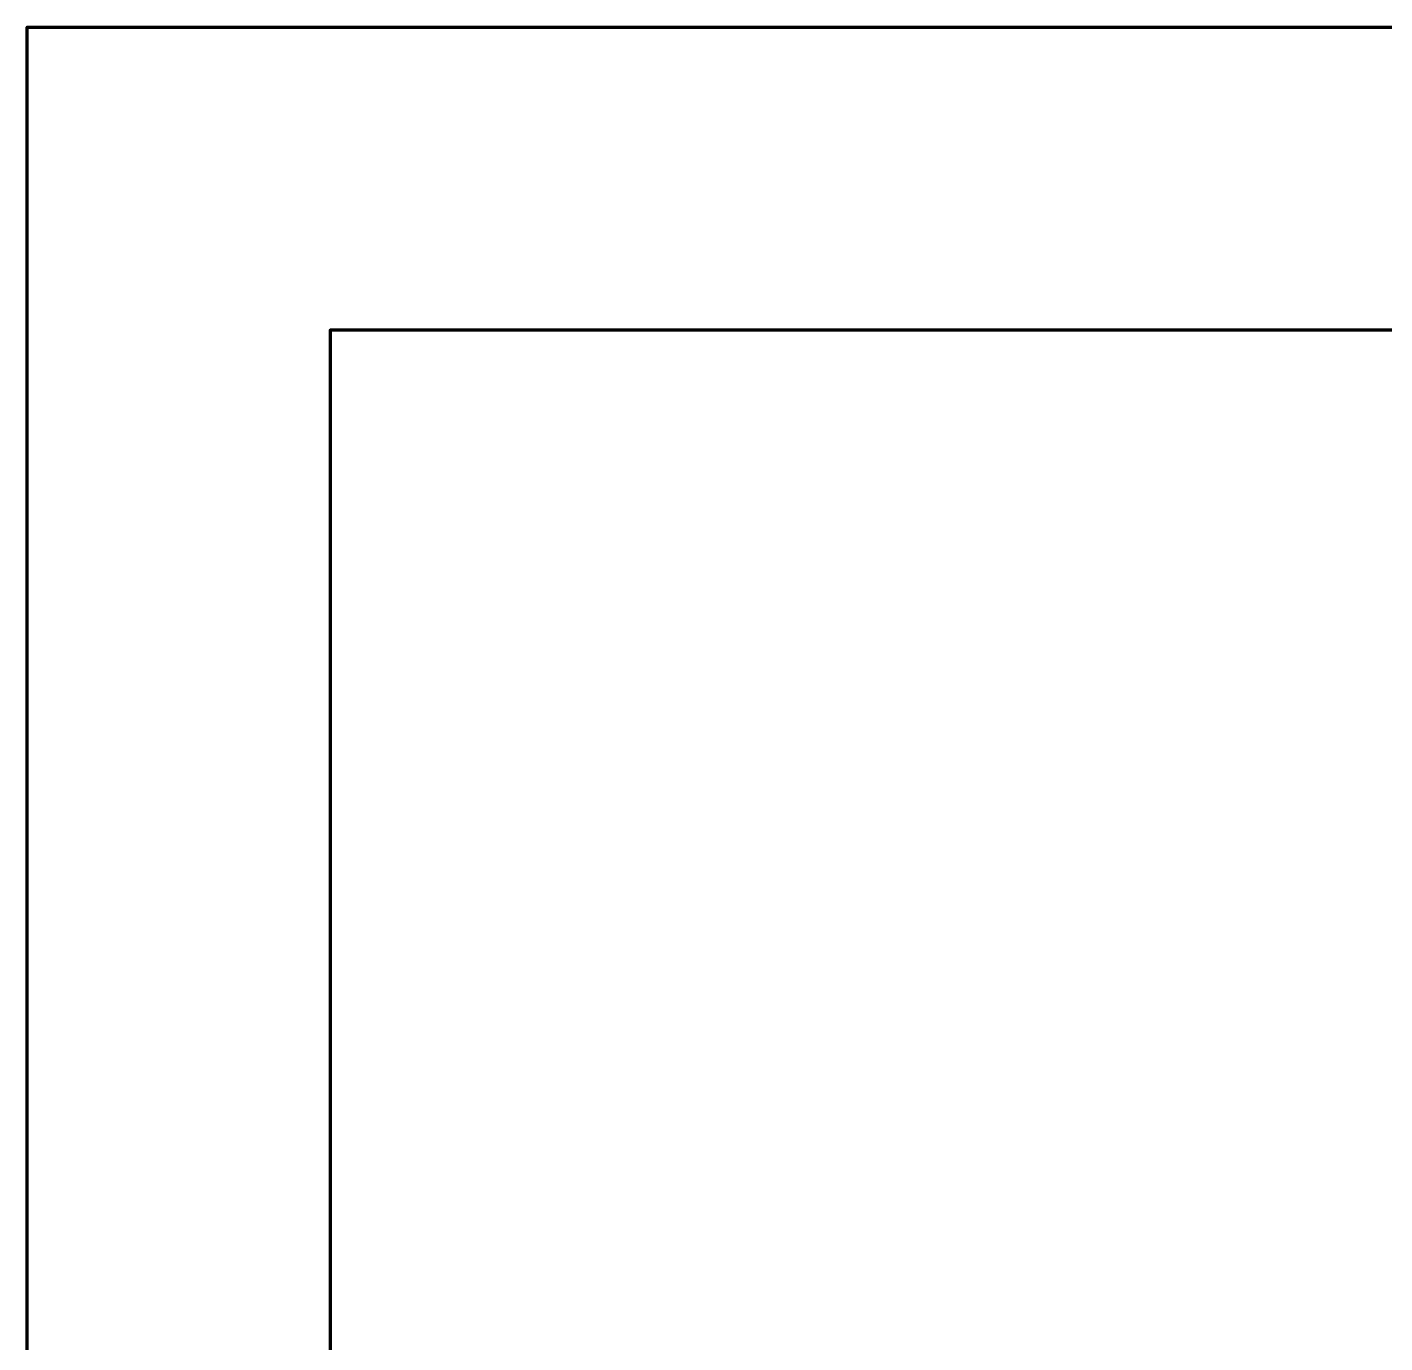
# Model space of a CAD drawing. Header units: metres. Extents: x -5.37 to 2.25, y -5.82 to 2.
# Drawn here: x -5.369 to -4.249, y 0.914 to 2 of the extents above; entities that cross this region are included whole.
import ezdxf

# ---------------------------------------------------------------- set-up
doc = ezdxf.new("R2010")
doc.units = ezdxf.units.M
doc.header["$LTSCALE"] = 10
doc.layers.get('0').update_dxf_attribs({"linetype": 'CONTINUOUS', "lineweight": 100})
doc.layers.add('kitchencabinets.us', color=4, linetype='CONTINUOUS', lineweight=100)
doc.layers.add('walls', color=8, linetype='CONTINUOUS', lineweight=100)

# ---------------------------------------------------------------- blocks, each defined once
blk = doc.blocks.new('F-1-3')
at = {"color": 0, "const_width": 0.01}
for points in [[(-416.4, 340), (-416.4, 340)], [(-416.4, 340), (-347, 340)], [(-416.4, 283.3), (-416.4, 340)], [(-416.4, 340), (-416.4, 340)], [(-416.4, 340), (-416.4, 340)], [(-347, 340), (-277.6, 340)], [(-277.6, 340), (-208.2, 340)], [(-208.2, 340), (-138.8, 340)], [(-138.8, 340), (-69.4, 340)], [(-69.4, 340), (0, 340)], [(0, 340), (69.4, 340)], [(69.4, 340), (138.8, 340)], [(138.8, 340), (208.2, 340)], [(208.2, 340), (277.6, 340)], [(277.6, 340), (347, 340)], [(347, 340), (416.4, 340)], [(416.4, 340), (416.4, 283.3)], [(-416.4, 312.8), (-416.4, 312.8)], [(-416.4, 312.8), (-347, 312.8)], [(-347, 312.8), (-277.6, 312.8)], [(-277.6, 312.8), (-208.2, 312.8)], [(-208.2, 312.8), (-138.8, 312.8)], [(-138.8, 312.8), (-69.4, 312.8)], [(-69.4, 312.8), (0, 312.8)], [(0, 312.8), (69.4, 312.8)], [(69.4, 312.8), (138.8, 312.8)], [(138.8, 312.8), (208.2, 312.8)], [(208.2, 312.8), (277.6, 312.8)], [(277.6, 312.8), (347, 312.8)], [(347, 312.8), (416.4, 312.8)], [(-416.4, 226.7), (-416.4, 283.3)], [(416.4, 283.3), (416.4, 226.7)], [(-416.4, 170), (-416.4, 226.7)], [(416.4, 226.7), (416.4, 170)], [(-416.4, 113.3), (-416.4, 170)], [(416.4, 170), (416.4, 113.3)], [(-416.4, 56.7), (-416.4, 113.3)], [(416.4, 113.3), (416.4, 56.7)], [(-416.4, 0), (-416.4, 56.7)], [(416.4, 56.7), (416.4, 0)], [(-416.4, -56.7), (-416.4, 0)], [(416.4, 0), (416.4, -56.7)], [(-416.4, -113.3), (-416.4, -56.7)], [(416.4, -56.7), (416.4, -113.3)], [(-416.4, -170), (-416.4, -113.3)], [(416.4, -113.3), (416.4, -170)], [(-416.4, -226.7), (-416.4, -170)], [(416.4, -170), (416.4, -226.7)], [(-416.4, -283.3), (-416.4, -226.7)], [(416.4, -226.7), (416.4, -283.3)], [(-416.4, -340), (-416.4, -283.3)], [(416.4, -283.3), (416.4, -340)], [(-347, -340), (-416.4, -340)], [(-277.6, -340), (-347, -340)], [(-208.2, -340), (-277.6, -340)], [(-138.8, -340), (-208.2, -340)], [(-69.4, -340), (-138.8, -340)], [(0, -340), (-69.4, -340)], [(69.4, -340), (0, -340)], [(138.8, -340), (69.4, -340)], [(208.2, -340), (138.8, -340)], [(277.6, -340), (208.2, -340)], [(347, -340), (277.6, -340)], [(416.4, -340), (347, -340)]]:
    blk.add_lwpolyline(points, dxfattribs=at)

msp = doc.modelspace()

# ---------------------------------------------------------------- linework, layer by layer
at = {"layer": 'walls'}
msp.add_lwpolyline([(-4.235, 1.75), (-5.119, 1.75), (-5.119, -1.75), (-2.999, -1.75), (-2.999, -3.49), (-3.119, -3.49), (-3.119, -1.869), (-5.119, -1.869), (-5.119, -4.869), (-3.119, -4.869), (-3.119, -4.39), (-2.999, -4.39), (-2.999, -4.86), (-2.333, -4.86), (-2.333, -5.119), (-5.369, -5.119), (-5.369, 2), (-4.235, 2)], close=True, dxfattribs=at)

# ---------------------------------------------------------------- block references
at = {"layer": 'kitchencabinets.us', "xscale": 0.001, "yscale": 0.001, "rotation": -90.00021046}
msp.add_blockref('F-1-3', (-4.78, 1.3336), dxfattribs=at)

doc.saveas('drawing.dxf')
